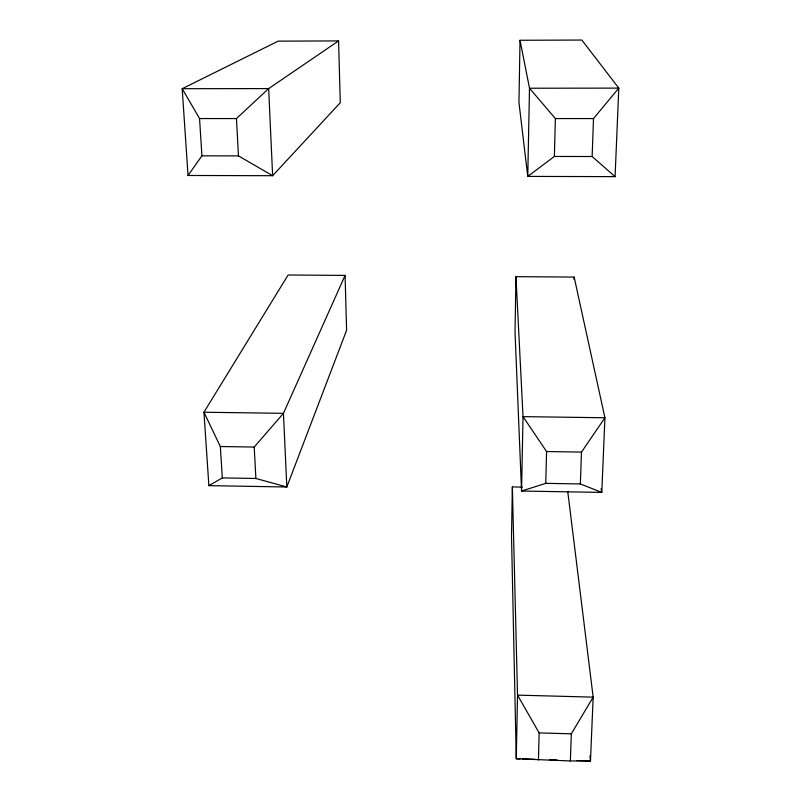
<?xml version="1.0" encoding="UTF-8"?>
<svg xmlns="http://www.w3.org/2000/svg" width="801" height="801" viewBox="0 0 801 801"><rect width="100%" height="100%" fill="white"/><g stroke="black" fill="none" stroke-linecap="round" stroke-linejoin="round"><path stroke-width="1.2" d="M522.352 487.098L512.36 486.928L511.509 536.3L516.265 758.747L570.362 760.95L590.477 760.95L593.161 697.14L567.759 491.584M515.964 276.665L515.023 331.924L521.551 491.033L601.781 492.415L604.925 417.762L574.147 277.086L515.964 276.665L523.023 416.63L521.551 491.033L545.741 483.363L580.345 483.944L601.781 492.415L601.1 488.72M520.019 40.27L518.958 102.558L527.759 176.4L615.078 176.641L618.803 88.11L581.836 40.05L520.019 40.27L529.501 88.23L527.759 176.4L554.372 156.455L592.139 156.525L615.078 176.641M538.432 760.009L539.143 732.915L517.526 695.128L512.36 486.928M545.741 483.363L546.582 451.544L523.023 416.63L604.925 417.762L581.486 452.084L580.345 483.944M554.372 156.455L555.373 118.568L529.501 88.23L618.803 88.11L593.511 118.568L592.139 156.525M574.067 279.549L574.147 277.086M570.362 760.95L571.333 733.826L593.161 697.14L517.526 695.128L516.265 758.747L519.979 758.857M345.081 275.414L283.454 413.326L254.207 447.048L255.899 478.477L286.818 486.988L346.603 330.262L345.081 275.414L288.12 274.993L203.945 412.235L208.881 485.646L286.818 486.988L283.454 413.326L203.945 412.235L220.335 446.527L222.328 477.917L208.881 485.646M188.035 175.479L201.922 155.825L199.559 118.558L182.197 88.711L278.137 41.141L338.573 40.921L340.285 102.688L272.63 175.709L188.035 175.479L182.197 88.711L268.655 88.591L338.573 40.921M199.559 118.558L236.445 118.558L268.655 88.591L272.63 175.709L238.468 155.895L201.922 155.825M555.373 118.568L593.511 118.568M220.335 446.527L254.207 447.048M546.582 451.544L581.486 452.084M222.328 477.917L255.899 478.477M539.143 732.915L571.333 733.826M522.452 758.937L534.818 759.298M549.656 759.738L557.085 759.959M576.87 760.549L590.477 760.95L589.926 755.974M236.445 118.558L238.468 155.895"/></g></svg>
